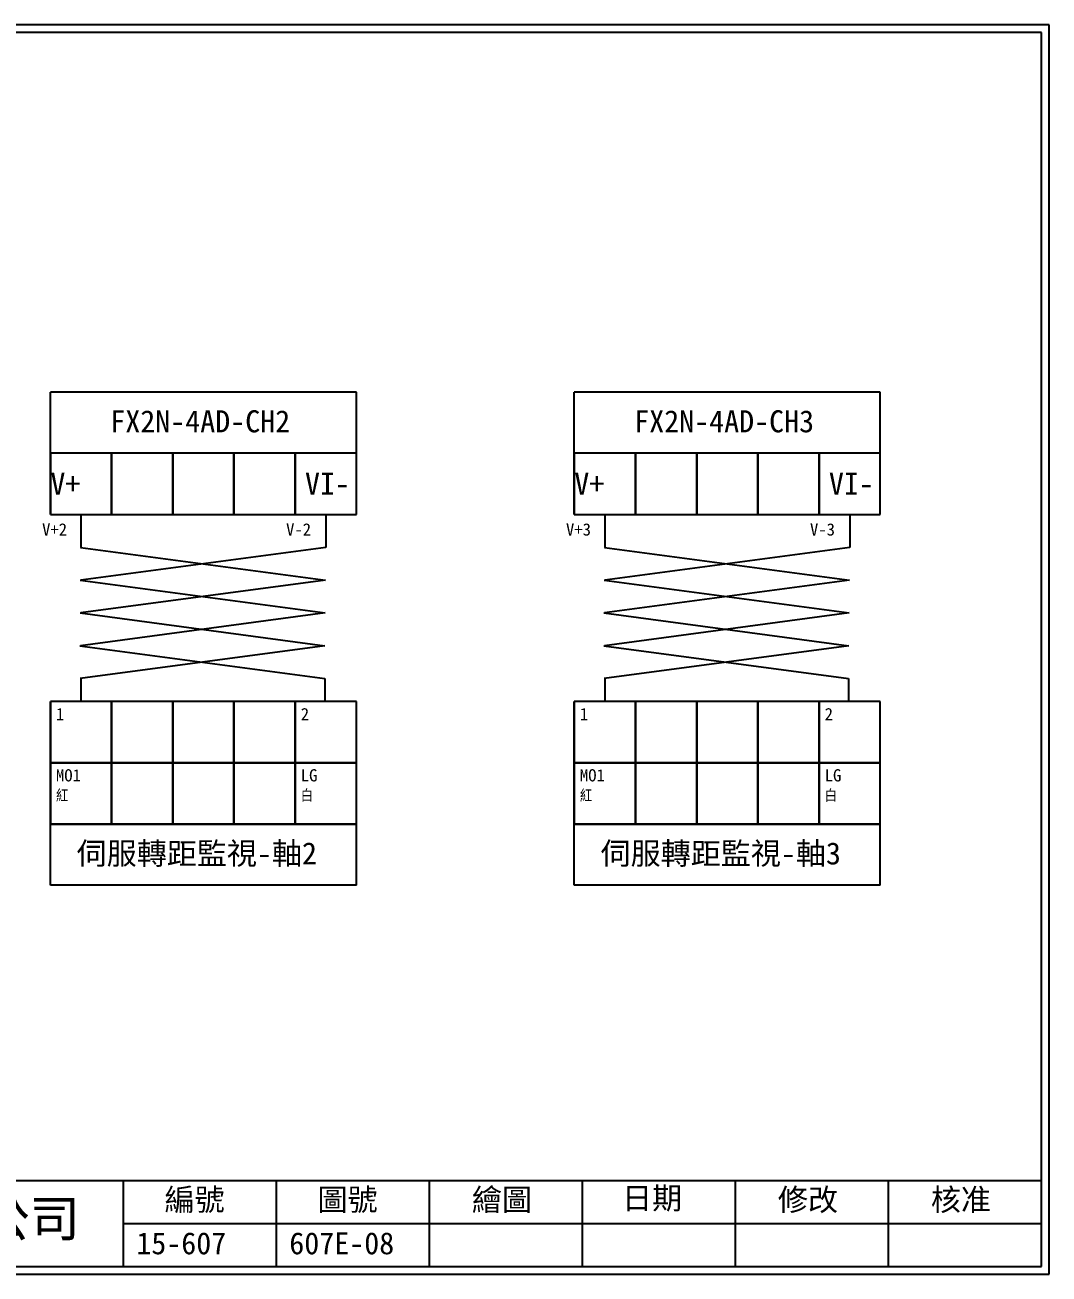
# Model space of a CAD drawing. Extents: x 10 to 297, y 3 to 207.
# Drawn here: x 129.7 to 297, y 3 to 207 of the extents above; entities that cross this region are included whole.
import ezdxf

# ---------------------------------------------------------------- set-up
doc = ezdxf.new("R2010")
doc.units = 0
doc.layers.get('0').update_dxf_attribs({"linetype": 'CONTINUOUS'})
doc.layers.add('圖框層', color=7, linetype='CONTINUOUS')
doc.styles.add('STSL', font='kaiu.ttf')

msp = doc.modelspace()

# ---------------------------------------------------------------- linework, layer by layer
for p, q in [((133.82, 137.03), (133.82, 147.03)), ((133.82, 137.03), (133.82, 147.03)), ((183.82, 147.03), (133.82, 147.03)), ((183.82, 137.03), (183.82, 147.03)), ((219.43, 137.03), (219.43, 147.03)), ((219.43, 137.03), (219.43, 147.03)), ((269.43, 147.03), (219.43, 147.03)), ((269.43, 137.03), (269.43, 147.03)), ((133.82, 127.03), (133.82, 137.03)), ((133.82, 137.03), (133.82, 127.03)), ((143.82, 137.03), (133.82, 137.03)), ((143.82, 127.03), (143.82, 137.03)), ((143.82, 137.03), (143.82, 127.03)), ((153.82, 137.03), (143.82, 137.03)), ((153.82, 127.03), (153.82, 137.03)), ((153.82, 137.03), (153.82, 127.03)), ((163.82, 137.03), (153.82, 137.03)), ((163.82, 127.03), (163.82, 137.03)), ((163.82, 137.03), (163.82, 127.03)), ((173.82, 137.03), (163.82, 137.03)), ((173.82, 127.03), (173.82, 137.03)), ((173.82, 137.03), (173.82, 127.03)), ((183.82, 137.03), (173.82, 137.03)), ((183.82, 127.03), (183.82, 137.03)), ((219.43, 127.03), (219.43, 137.03)), ((219.43, 137.03), (219.43, 127.03)), ((229.43, 137.03), (219.43, 137.03)), ((229.43, 127.03), (229.43, 137.03)), ((229.43, 137.03), (229.43, 127.03)), ((239.43, 137.03), (229.43, 137.03)), ((239.43, 127.03), (239.43, 137.03)), ((239.43, 137.03), (239.43, 127.03)), ((249.43, 137.03), (239.43, 137.03)), ((249.43, 127.03), (249.43, 137.03)), ((249.43, 137.03), (249.43, 127.03)), ((259.43, 137.03), (249.43, 137.03)), ((259.43, 127.03), (259.43, 137.03)), ((259.43, 137.03), (259.43, 127.03)), ((269.43, 137.03), (259.43, 137.03)), ((269.43, 127.03), (269.43, 137.03)), ((133.82, 127.03), (143.82, 127.03)), ((138.82, 127.03), (138.82, 121.64)), ((143.82, 127.03), (153.82, 127.03)), ((153.82, 127.03), (163.82, 127.03)), ((163.82, 127.03), (173.82, 127.03)), ((173.82, 127.03), (183.82, 127.03)), ((178.82, 127.03), (178.82, 121.65)), ((219.43, 127.03), (229.43, 127.03)), ((224.43, 127.03), (224.43, 121.64)), ((229.43, 127.03), (239.43, 127.03)), ((239.43, 127.03), (249.43, 127.03)), ((249.43, 127.03), (259.43, 127.03)), ((259.43, 127.03), (269.43, 127.03)), ((264.43, 127.03), (264.43, 121.65)), ((138.75, 121.65), (178.77, 116.3)), ((178.82, 121.65), (138.82, 116.3)), ((224.36, 121.65), (264.38, 116.3)), ((264.43, 121.65), (224.43, 116.3)), ((138.71, 116.3), (178.73, 110.95)), ((178.77, 116.3), (138.77, 110.95)), ((138.82, 116.3), (138.82, 116.29)), ((224.32, 116.3), (264.34, 110.95)), ((264.38, 116.3), (224.38, 110.95)), ((224.43, 116.3), (224.43, 116.29)), ((138.66, 110.95), (178.68, 105.6)), ((178.73, 110.95), (138.73, 105.6)), ((138.82, 110.96), (138.82, 110.93)), ((224.27, 110.95), (264.29, 105.6)), ((264.34, 110.95), (224.34, 105.6)), ((224.43, 110.96), (224.43, 110.93)), ((138.62, 105.6), (178.64, 100.25)), ((178.68, 105.6), (138.68, 100.25)), ((138.82, 105.61), (138.82, 105.57)), ((224.23, 105.6), (264.24, 100.25)), ((264.29, 105.6), (224.29, 100.25)), ((224.43, 105.61), (224.43, 105.57)), ((138.82, 100.27), (138.82, 96.48)), ((178.64, 100.25), (178.64, 96.48)), ((224.43, 100.27), (224.43, 96.48)), ((264.24, 100.25), (264.24, 96.48)), ((183.82, 96.48), (133.82, 96.48)), ((133.82, 86.48), (133.82, 96.48)), ((133.82, 96.48), (133.82, 86.48)), ((143.82, 96.48), (133.82, 96.48)), ((143.82, 86.48), (143.82, 96.48)), ((143.82, 96.48), (143.82, 86.48)), ((153.82, 96.48), (143.82, 96.48)), ((153.82, 86.48), (153.82, 96.48)), ((153.82, 96.48), (153.82, 86.48)), ((163.82, 96.48), (153.82, 96.48)), ((163.82, 86.48), (163.82, 96.48)), ((163.82, 96.48), (163.82, 86.48)), ((173.82, 96.48), (163.82, 96.48)), ((173.82, 86.48), (173.82, 96.48)), ((173.82, 96.48), (173.82, 86.48)), ((183.82, 96.48), (173.82, 96.48)), ((183.82, 86.48), (183.82, 96.48)), ((269.43, 96.48), (219.43, 96.48)), ((219.43, 86.48), (219.43, 96.48)), ((219.43, 96.48), (219.43, 86.48)), ((229.43, 96.48), (219.43, 96.48)), ((229.43, 86.48), (229.43, 96.48)), ((229.43, 96.48), (229.43, 86.48)), ((239.43, 96.48), (229.43, 96.48)), ((239.43, 86.48), (239.43, 96.48)), ((239.43, 96.48), (239.43, 86.48)), ((249.43, 96.48), (239.43, 96.48)), ((249.43, 86.48), (249.43, 96.48)), ((249.43, 96.48), (249.43, 86.48)), ((259.43, 96.48), (249.43, 96.48)), ((259.43, 86.48), (259.43, 96.48)), ((259.43, 96.48), (259.43, 86.48)), ((269.43, 96.48), (259.43, 96.48)), ((269.43, 86.48), (269.43, 96.48)), ((133.82, 86.48), (143.82, 86.48)), ((183.82, 86.48), (133.82, 86.48)), ((133.82, 76.48), (133.82, 86.48)), ((133.82, 86.48), (133.82, 76.48)), ((143.82, 86.48), (153.82, 86.48)), ((143.82, 76.48), (143.82, 86.48)), ((143.82, 86.48), (143.82, 76.48)), ((153.82, 86.48), (163.82, 86.48)), ((153.82, 76.48), (153.82, 86.48)), ((153.82, 86.48), (153.82, 76.48)), ((163.82, 86.48), (173.82, 86.48)), ((163.82, 76.48), (163.82, 86.48)), ((163.82, 86.48), (163.82, 76.48)), ((173.82, 86.48), (183.82, 86.48)), ((173.82, 76.48), (173.82, 86.48)), ((173.82, 86.48), (173.82, 76.48)), ((183.82, 76.48), (183.82, 86.48)), ((219.43, 86.48), (229.43, 86.48)), ((269.43, 86.48), (219.43, 86.48)), ((219.43, 76.48), (219.43, 86.48)), ((219.43, 86.48), (219.43, 76.48)), ((229.43, 86.48), (239.43, 86.48)), ((229.43, 76.48), (229.43, 86.48)), ((229.43, 86.48), (229.43, 76.48)), ((239.43, 86.48), (249.43, 86.48)), ((239.43, 76.48), (239.43, 86.48)), ((239.43, 86.48), (239.43, 76.48)), ((249.43, 86.48), (259.43, 86.48)), ((249.43, 76.48), (249.43, 86.48)), ((249.43, 86.48), (249.43, 76.48)), ((259.43, 86.48), (269.43, 86.48)), ((259.43, 76.48), (259.43, 86.48)), ((259.43, 86.48), (259.43, 76.48)), ((269.43, 76.48), (269.43, 86.48)), ((143.82, 76.48), (133.82, 76.48)), ((133.82, 66.48), (133.82, 76.48)), ((133.82, 66.48), (133.82, 76.48)), ((133.82, 76.48), (143.82, 76.48)), ((183.82, 76.48), (133.82, 76.48)), ((153.82, 76.48), (143.82, 76.48)), ((143.82, 76.48), (153.82, 76.48)), ((163.82, 76.48), (153.82, 76.48)), ((153.82, 76.48), (163.82, 76.48)), ((173.82, 76.48), (163.82, 76.48)), ((163.82, 76.48), (173.82, 76.48)), ((183.82, 76.48), (173.82, 76.48)), ((173.82, 76.48), (183.82, 76.48)), ((183.82, 66.48), (183.82, 76.48)), ((229.43, 76.48), (219.43, 76.48)), ((219.43, 66.48), (219.43, 76.48)), ((219.43, 66.48), (219.43, 76.48)), ((219.43, 76.48), (229.43, 76.48)), ((269.43, 76.48), (219.43, 76.48)), ((239.43, 76.48), (229.43, 76.48)), ((229.43, 76.48), (239.43, 76.48)), ((249.43, 76.48), (239.43, 76.48)), ((239.43, 76.48), (249.43, 76.48)), ((259.43, 76.48), (249.43, 76.48)), ((249.43, 76.48), (259.43, 76.48)), ((269.43, 76.48), (259.43, 76.48)), ((259.43, 76.48), (269.43, 76.48)), ((269.43, 66.48), (269.43, 76.48)), ((143.82, 66.48), (133.82, 66.48)), ((153.82, 66.48), (143.82, 66.48)), ((163.82, 66.48), (153.82, 66.48)), ((173.82, 66.48), (163.82, 66.48)), ((183.82, 66.48), (173.82, 66.48)), ((229.43, 66.48), (219.43, 66.48)), ((239.43, 66.48), (229.43, 66.48)), ((249.43, 66.48), (239.43, 66.48)), ((259.43, 66.48), (249.43, 66.48)), ((269.43, 66.48), (259.43, 66.48))]:
    msp.add_line(p, q)
at = {"layer": '圖框層', "color": 7}
for p, q in [((297, 206.97), (10, 206.97)), ((297, 3), (297, 206.97)), ((295.75, 205.72), (11.25, 205.72)), ((295.75, 4.25), (295.75, 205.72)), ((11.25, 18.25), (295.75, 18.25)), ((145.75, 4.25), (145.75, 18.25)), ((170.75, 4.25), (170.75, 18.25)), ((195.75, 4.25), (195.75, 18.25)), ((220.75, 4.25), (220.75, 18.25)), ((245.75, 4.25), (245.75, 18.25)), ((270.75, 4.25), (270.75, 18.25)), ((145.75, 11.25), (295.75, 11.25)), ((11.25, 4.25), (295.75, 4.25)), ((10, 3), (297, 3))]:
    msp.add_line(p, q, dxfattribs=at)

# ---------------------------------------------------------------- texts
at = {"char_height": 2, "width": 8.2913, "attachment_point": 1}
for s, insert in [('1', (134.73, 95.44)), ('2', (174.73, 95.44)), ('1', (220.34, 95.44)), ('2', (260.34, 95.44)), ('MO1\\P{\\Fromanc,chineset|c136;紅}', (134.73, 85.44)), ('LG\\P{\\Fromanc,chineset|c136;白}', (174.73, 85.44)), ('MO1\\P{\\Fromanc,chineset|c136;紅}', (220.34, 85.44)), ('LG\\P{\\Fromanc,chineset|c136;白}', (260.34, 85.44))]:
    msp.add_mtext(s, dxfattribs=dict(at, insert=insert))
at = {"layer": '圖框層', "color": 4, "style": 'STSL'}
for s, height, p in [('FX2N-4AD-CH2', 3.6, (143.61, 140.45)), ('FX2N-4AD-CH3', 3.6, (229.22, 140.45)), ('V+', 3.6, (133.82, 130.27)), ('VI-', 3.6, (175.42, 130.27)), ('V+', 3.6, (219.43, 130.27)), ('VI-', 3.6, (261.03, 130.27)), ('V+2', 2, (132.46, 123.59)), ('V-2', 2, (172.33, 123.59)), ('V+3', 2, (218.07, 123.59)), ('V-3', 2, (257.94, 123.59)), ('伺服轉距監視-軸2', 3.6, (138.11, 69.89)), ('伺服轉距監視-軸3', 3.6, (223.72, 69.89)), ('編號', 3.6, (152.47, 13.34)), ('圖號', 3.6, (177.47, 13.34)), ('繪圖', 3.6, (202.69, 13.34)), ('日期', 3.6, (227.22, 13.59)), ('修改', 3.6, (252.69, 13.34)), ('核准', 3.6, (277.69, 13.34)), ('泓陞自動化科技有限公司', 6, (48.6, 9.08)), ('15-607', 3.6, (147.86, 6.22)), ('607E-08', 3.6, (172.86, 6.22))]:
    msp.add_text(s, height=height, dxfattribs=at).set_placement(p)

doc.saveas('drawing.dxf')
